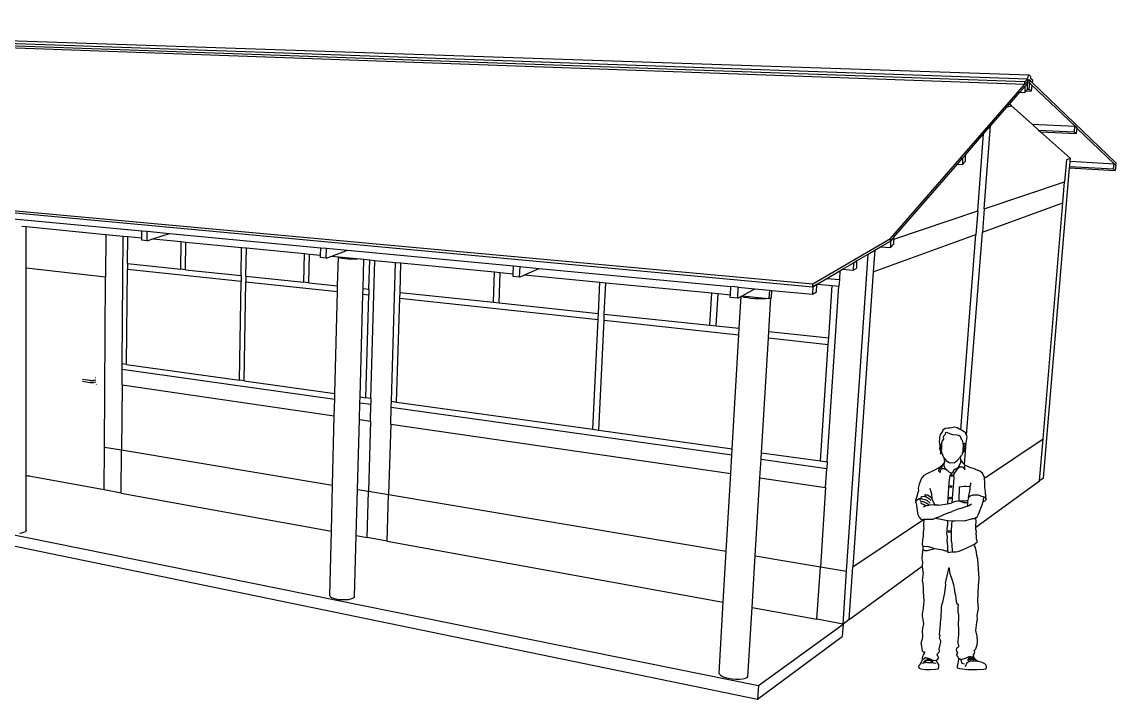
# Model space of a CAD drawing. Header units: metres. Extents: x -291 to 269, y -86 to 81.
# Drawn here: x -0.2 to 269, y -85.9 to 80.6 of the extents above; entities that cross this region are included whole.
import ezdxf

# ---------------------------------------------------------------- set-up
doc = ezdxf.new("R2010")
doc.units = ezdxf.units.M

msp = doc.modelspace()

# ---------------------------------------------------------------- linework, layer by layer
for p, q in [((246.52, 65.8), (-142.61, 79.6)), ((-142.52, 79.26), (246.52, 65.24)), ((247.14, 66.51), (-141.57, 80)), ((247.6, 67.47), (-140.86, 80.56)), ((247.36, 67.19), (247.44, 67.34)), ((247.44, 67.34), (247.52, 67.43)), ((247.52, 67.43), (247.6, 67.47)), ((247.6, 67.47), (247.68, 67.46)), ((247.68, 67.46), (247.75, 67.39)), ((247.75, 67.39), (247.81, 67.27)), ((213.46, 27.34), (246.52, 65.24)), ((245.3, 63.28), (246.51, 64.67)), ((246.51, 64.67), (246.5, 63.23)), ((247.13, 65.38), (246.51, 64.67)), ((246.52, 65.8), (247.14, 66.51)), ((246.52, 65.24), (247.14, 65.94)), ((246.52, 65.24), (246.52, 65.8)), ((247.12, 64.04), (247.13, 65.38)), ((247.13, 65.52), (247.14, 65.94)), ((247.75, 65.5), (247.13, 65.52)), ((247.13, 65.38), (247.13, 65.52)), ((247.14, 66.51), (247.2, 66.77)), ((247.14, 65.94), (247.27, 66.09)), ((247.2, 66.77), (247.28, 67)), ((247.27, 66.09), (247.52, 66.38)), ((247.27, 66.09), (247.83, 66.07)), ((247.28, 67), (247.36, 67.19)), ((247.83, 66.07), (247.52, 66.38)), ((247.53, 64.03), (247.75, 65.5)), ((247.75, 65.5), (247.83, 66.07)), ((247.75, 65.5), (248.26, 65)), ((247.81, 67.27), (247.86, 67.11)), ((248.35, 65.58), (247.83, 66.07)), ((247.86, 67.11), (247.9, 66.9)), ((247.9, 66.9), (247.92, 66.65)), ((248.44, 66.16), (247.92, 66.65)), ((248.26, 65), (248.04, 63.54)), ((258.84, 54.9), (248.26, 65)), ((248.35, 65.58), (248.44, 66.16)), ((268.95, 45.81), (248.35, 65.58)), ((242.74, 60.34), (245.3, 63.28)), ((245.3, 63.28), (246.5, 63.23)), ((246.5, 63.23), (246.81, 63.59)), ((246.81, 63.59), (247.12, 63.95)), ((246.81, 63.59), (248.04, 63.54)), ((247.12, 64.04), (247.53, 64.03)), ((247.12, 63.95), (247.12, 64.04)), ((248.04, 63.54), (247.53, 64.03)), ((238.09, 54.99), (242.16, 59.67)), ((242.16, 59.67), (242.74, 60.34)), ((242.16, 59.67), (243.24, 59.9)), ((243.24, 59.9), (242.74, 60.34)), ((243.24, 59.9), (248.29, 55.38)), ((-223.92, 54.5), (194.37, 16.17)), ((-223.86, 54.1), (194.34, 15.45)), ((236.36, 53.01), (238.09, 54.99)), ((236.51, 34.61), (238.09, 54.99)), ((248.29, 55.38), (258.84, 54.9)), ((248.29, 55.38), (249.9, 53.94)), ((249.9, 53.94), (250.36, 53.53)), ((249.9, 53.94), (258.64, 53.53)), ((258.64, 53.53), (258.84, 54.9)), ((258.84, 54.9), (259.29, 54.47)), ((259.29, 54.47), (259.09, 53.11)), ((268.49, 45.68), (259.29, 54.47)), ((231.87, 47.85), (236.36, 53.01)), ((234.9, 34.07), (236.36, 53.01)), ((250.36, 53.53), (259.09, 53.11)), ((250.36, 53.53), (257.7, 46.96)), ((259.09, 53.11), (258.64, 53.53)), ((229.9, 45.59), (231.16, 47.03)), ((231.87, 47.85), (231.16, 47.03)), ((231.16, 47.03), (231.16, 45.52)), ((231.16, 45.52), (231.87, 46.33)), ((231.87, 46.33), (231.87, 47.85)), ((256.74, 46.67), (256.29, 41.24)), ((257.7, 46.96), (256.74, 46.67)), ((257.54, 45.01), (257.64, 46.28)), ((257.64, 46.28), (257.7, 46.96)), ((257.64, 46.28), (268.49, 45.68)), ((268.88, 45.31), (268.95, 45.81)), ((214.27, 27.63), (229.9, 45.59)), ((229.9, 45.59), (231.16, 45.52)), ((251.09, -31.59), (257.51, 44.67)), ((257.51, 44.67), (257.54, 45.01)), ((257.51, 44.67), (268.69, 44.04)), ((257.54, 45.01), (268.3, 44.4)), ((268.3, 44.4), (268.49, 45.68)), ((268.69, 44.04), (268.3, 44.4)), ((268.49, 45.68), (268.88, 45.31)), ((268.88, 45.31), (268.69, 44.04)), ((236.51, 34.61), (256.29, 41.24)), ((255.85, 36.09), (256.29, 41.24)), ((236.06, 28.89), (255.85, 36.09)), ((250.99, -21.94), (255.85, 36.09)), ((214.28, 27.16), (234.9, 34.07)), ((234.9, 34.07), (234.46, 28.31)), ((236.51, 34.61), (236.06, 28.89)), ((-3.13, 32.25), (29.35, 29.19)), ((-0.19, 30.33), (0.89, 30.23)), ((0.89, 20), (0.89, 30.23)), ((0.89, 30.23), (20.46, 28.33)), ((20.46, 28.33), (20.39, 17.83)), ((20.46, 28.33), (24.75, 27.92)), ((24.49, -3.53), (24.75, 27.92)), ((24.75, 27.92), (25.85, 27.81)), ((25.79, 21.13), (25.85, 27.81)), ((25.85, 27.81), (29.33, 27.48)), ((29.33, 27.48), (29.35, 29.19)), ((29.33, 26.89), (29.33, 27.48)), ((29.35, 29.19), (30.62, 29.07)), ((30.6, 26.77), (30.62, 29.07)), ((30.6, 26.77), (32, 27.22)), ((30.62, 29.07), (36.12, 28.55)), ((32, 27.22), (36.12, 28.55)), ((32, 27.22), (39.03, 26.54)), ((36.12, 28.55), (73.33, 25.03)), ((194.37, 16.17), (213.46, 27.34)), ((209.22, 19.14), (234.46, 28.31)), ((213.44, 27.32), (213.46, 27.34)), ((213.45, 26.69), (213.44, 27.32)), ((214.27, 27.63), (213.45, 26.69)), ((213.45, 26.69), (213.48, 27.36)), ((213.46, 27.34), (213.48, 27.36)), ((214.28, 27.16), (214.27, 27.63)), ((214.29, 26.02), (214.28, 27.16)), ((230.75, -19.77), (234.46, 28.31)), ((232.19, -21.09), (236.06, 28.89)), ((30.6, 26.77), (29.33, 26.89)), ((38.95, 19.74), (39.03, 26.54)), ((39.03, 26.54), (40.17, 26.43)), ((40.08, 19.62), (40.17, 26.43)), ((40.17, 26.43), (53.87, 25.1)), ((53.75, 18.17), (53.87, 25.1)), ((53.87, 25.1), (55.06, 24.99)), ((54.93, 18.05), (55.06, 24.99)), ((55.06, 24.99), (69.31, 23.61)), ((73.28, 23.22), (73.33, 25.03)), ((73.33, 25.03), (74.75, 24.9)), ((74.69, 22.47), (74.75, 24.9)), ((74.75, 24.9), (79.9, 24.41)), ((76.01, 22.96), (79.9, 24.41)), ((79.9, 24.41), (120.74, 20.56)), ((208, 23.49), (209.59, 24.42)), ((209.59, 24.42), (209.22, 19.14)), ((209.59, 24.42), (211.04, 25.27)), ((211.04, 25.27), (213.45, 26.69)), ((211.04, 25.27), (213.47, 25.07)), ((213.45, 26.69), (213.47, 25.07)), ((213.47, 25.07), (214.29, 26.02)), ((69.15, 16.55), (69.31, 23.61)), ((69.31, 23.61), (70.54, 23.49)), ((70.37, 16.42), (70.54, 23.49)), ((70.54, 23.49), (73.28, 23.22)), ((73.27, 22.61), (73.28, 23.22)), ((74.69, 22.47), (73.27, 22.61)), ((74.69, 22.47), (76.01, 22.96)), ((76.01, 22.96), (77.76, 22.79)), ((77.48, 15.67), (77.66, 22.68)), ((77.66, 22.68), (77.76, 22.79)), ((77.77, 22.57), (77.66, 22.68)), ((77.76, 22.79), (83.05, 22.28)), ((77.76, 22.79), (77.76, 22.79)), ((78.08, 22.46), (77.77, 22.57)), ((78.59, 22.36), (78.08, 22.46)), ((79.24, 22.28), (78.59, 22.36)), ((80, 22.22), (79.24, 22.28)), ((80.82, 22.19), (80, 22.22)), ((81.64, 22.19), (80.82, 22.19)), ((82.4, 22.22), (81.64, 22.19)), ((83.04, 22.28), (82.4, 22.22)), ((83.05, 22.28), (83.04, 22.28)), ((83.05, 22.28), (83.93, 22.2)), ((83.73, 15.01), (83.93, 22.2)), ((83.93, 22.2), (85.36, 22.06)), ((85.16, 14.85), (85.36, 22.06)), ((85.36, 22.06), (86.65, 21.93)), ((85.68, -12.03), (86.65, 21.93)), ((86.65, 21.93), (91.74, 21.44)), ((202.67, -54.51), (208, 23.49)), ((204.25, 21.28), (205.13, 21.79)), ((205.21, 21.79), (204.33, 21.27)), ((205.13, 21.79), (208, 23.49)), ((205.13, 21.79), (205.21, 21.79)), ((205.14, 20.03), (205.21, 21.79)), ((0.87, -31.03), (0.89, 20)), ((20.39, 17.83), (0.89, 20)), ((25.58, -3.68), (25.78, 19.8)), ((25.79, 21.13), (25.78, 19.8)), ((25.78, 19.8), (53.73, 16.8)), ((25.79, 21.13), (38.95, 19.74)), ((40.08, 19.62), (38.95, 19.74)), ((40.08, 19.62), (53.75, 18.17)), ((90.71, -12.73), (91.74, 21.44)), ((91.74, 21.44), (93.04, 21.31)), ((92.82, 14.05), (93.04, 21.31)), ((93.04, 21.31), (116.1, 19.08)), ((115.81, 11.62), (116.1, 19.08)), ((116.1, 19.08), (117.48, 18.95)), ((117.19, 11.47), (117.48, 18.95)), ((117.48, 18.95), (120.67, 18.64)), ((120.67, 18.64), (120.74, 20.56)), ((120.74, 20.56), (122.34, 20.4)), ((122.24, 17.83), (122.34, 20.4)), ((122.34, 20.4), (127.04, 19.96)), ((123.46, 18.37), (127.04, 19.96)), ((127.04, 19.96), (174.22, 15.51)), ((197.81, 17.49), (201.03, 19.38)), ((201.03, 19.38), (200.89, 17.22)), ((201.03, 19.38), (201.63, 19.74)), ((201.63, 19.74), (204.25, 21.28)), ((201.63, 19.74), (204.26, 19.51)), ((209.22, 19.14), (204.22, -53.46)), ((204.25, 21.28), (204.33, 21.27)), ((204.33, 21.27), (204.26, 19.51)), ((204.26, 19.51), (205.14, 20.03)), ((20.11, -23.98), (20.39, 17.83)), ((53.3, -7.53), (53.73, 16.8)), ((53.75, 18.17), (53.73, 16.8)), ((54.47, -7.7), (54.91, 16.67)), ((54.93, 18.05), (54.91, 16.67)), ((54.91, 16.67), (77.44, 14.25)), ((54.93, 18.05), (69.15, 16.55)), ((70.37, 16.42), (69.15, 16.55)), ((70.37, 16.42), (77.48, 15.67)), ((120.64, 17.99), (120.67, 18.64)), ((122.24, 17.83), (120.64, 17.99)), ((122.24, 17.83), (123.46, 18.37)), ((123.46, 18.37), (141.97, 16.58)), ((141.61, 8.89), (141.97, 16.58)), ((141.97, 16.58), (143.43, 16.44)), ((143.07, 8.74), (143.43, 16.44)), ((143.43, 16.44), (169.48, 13.92)), ((194.34, 15.45), (194.37, 16.17)), ((195.4, 16.07), (197.81, 17.49)), ((197.81, 17.49), (200.89, 17.22)), ((200.89, 17.22), (200.78, 15.58)), ((76.8, -10.8), (77.44, 14.25)), ((77.44, 14.25), (77.48, 15.67)), ((82.99, -11.66), (83.69, 13.58)), ((83.69, 13.58), (83.73, 15.01)), ((83.69, 13.58), (85.12, 13.43)), ((83.73, 15.01), (85.16, 14.85)), ((85.16, 14.85), (85.12, 13.43)), ((92.77, 12.6), (92.82, 14.05)), ((92.82, 14.05), (115.81, 11.62)), ((169.04, 5.99), (169.48, 13.92)), ((169.48, 13.92), (171.04, 13.77)), ((170.59, 5.83), (171.04, 13.77)), ((171.04, 13.77), (174.1, 13.47)), ((174.06, 12.78), (174.1, 13.47)), ((174.1, 13.47), (174.22, 15.51)), ((176.03, 15.33), (174.22, 15.51)), ((175.87, 12.6), (176.03, 15.33)), ((176.03, 15.33), (180.11, 14.95)), ((176.95, 13.2), (180.11, 14.95)), ((180.11, 14.95), (183.66, 14.61)), ((183.66, 14.61), (183.53, 12.56)), ((183.66, 14.61), (184.28, 14.56)), ((184.17, 12.79), (184.28, 14.56)), ((184.28, 14.56), (194.27, 13.61)), ((194.34, 15.45), (194.27, 13.61)), ((194.27, 13.61), (195.23, 14.18)), ((195.3, 16.01), (194.34, 15.45)), ((194.34, 15.45), (195.29, 16.01)), ((195.23, 14.18), (195.3, 16.01)), ((195.29, 16.01), (195.4, 16.07)), ((195.29, 16.01), (195.3, 16.01)), ((195.4, 16.07), (199.11, 15.73)), ((197.92, -27.62), (200.78, 15.58)), ((198.26, 2.9), (199.11, 15.73)), ((199.11, 15.73), (200.78, 15.58)), ((84.41, -11.85), (85.12, 13.43)), ((91.99, -12.91), (92.77, 12.6)), ((92.77, 12.6), (141.53, 7.37)), ((115.81, 11.62), (117.19, 11.47)), ((117.19, 11.47), (141.61, 8.89)), ((175.87, 12.6), (174.06, 12.78)), ((175.87, 12.6), (176.73, 13.08)), ((176.27, 5.23), (176.73, 13.08)), ((176.73, 13.08), (176.77, 13.1)), ((176.77, 13.1), (176.95, 13.2)), ((176.78, 13.08), (176.77, 13.1)), ((177.06, 12.94), (176.78, 13.08)), ((176.95, 13.2), (183.42, 12.57)), ((177.58, 12.8), (177.06, 12.94)), ((178.28, 12.68), (177.58, 12.8)), ((179.14, 12.57), (178.28, 12.68)), ((180.08, 12.5), (179.14, 12.57)), ((181.04, 12.46), (180.08, 12.5)), ((181.96, 12.46), (181.04, 12.46)), ((182.77, 12.5), (181.96, 12.46)), ((183.41, 12.57), (182.77, 12.5)), ((183.42, 12.57), (183.41, 12.57)), ((183.42, 12.57), (183.53, 12.56)), ((183.53, 12.56), (184.05, 12.74)), ((183.55, 4.46), (184.05, 12.74)), ((184.05, 12.74), (184.17, 12.79)), ((141.53, 7.37), (141.61, 8.89)), ((143, 7.21), (143.07, 8.74)), ((143.07, 8.74), (169.04, 5.99)), ((140.27, -19.61), (141.53, 7.37)), ((141.72, -19.81), (143, 7.21)), ((143, 7.21), (176.18, 3.64)), ((169.04, 5.99), (170.59, 5.83)), ((170.59, 5.83), (176.27, 5.23)), ((174.55, -24.37), (176.18, 3.64)), ((176.18, 3.64), (176.27, 5.23)), ((181.73, -25.37), (183.45, 2.86)), ((183.45, 2.86), (183.55, 4.46)), ((183.45, 2.86), (198.16, 1.28)), ((183.55, 4.46), (198.26, 2.9)), ((198.16, 1.28), (198.26, 2.9)), ((196.27, -27.39), (198.16, 1.28)), ((-211.28, -5.14), (180.78, -85.95)), ((24.45, -8.67), (24.48, -4.83)), ((24.48, -4.83), (24.49, -3.53)), ((24.48, -4.83), (76.77, -12.19)), ((25.58, -3.68), (24.49, -3.53)), ((25.58, -3.68), (53.3, -7.53)), ((16.57, -8.16), (14.7, -7.89)), ((16.57, -7.64), (14.71, -7.36)), ((16.65, -7.65), (16.57, -7.64)), ((16.73, -7.65), (16.65, -7.65)), ((16.82, -7.66), (16.73, -7.65)), ((16.91, -7.66), (16.82, -7.66)), ((17.01, -7.66), (16.91, -7.66)), ((17.1, -7.66), (17.01, -7.66)), ((17.19, -7.65), (17.1, -7.66)), ((17.28, -7.65), (17.19, -7.65)), ((17.37, -7.64), (17.28, -7.65)), ((17.45, -7.63), (17.37, -7.64)), ((17.53, -7.61), (17.45, -7.63)), ((17.59, -7.6), (17.53, -7.61)), ((17.97, -7.5), (17.59, -7.6)), ((17.97, -8.03), (17.59, -8.12)), ((17.93, -6.93), (17.84, -6.95)), ((54.47, -7.7), (53.3, -7.53)), ((54.47, -7.7), (76.8, -10.8)), ((16.64, -8.17), (16.57, -8.16)), ((16.73, -8.18), (16.64, -8.17)), ((16.82, -8.19), (16.73, -8.18)), ((16.91, -8.19), (16.82, -8.19)), ((17, -8.19), (16.91, -8.19)), ((17.1, -8.19), (17, -8.19)), ((17.19, -8.18), (17.1, -8.19)), ((17.28, -8.17), (17.19, -8.18)), ((17.37, -8.16), (17.28, -8.17)), ((17.45, -8.15), (17.37, -8.16)), ((17.52, -8.14), (17.45, -8.15)), ((17.59, -8.12), (17.52, -8.14)), ((18.18, -8.55), (18.09, -8.58)), ((24.45, -8.67), (24.32, -24.69)), ((24.45, -8.67), (76.66, -16.28)), ((-163.36, -12.93), (180.98, -82.62)), ((76.66, -16.28), (76.77, -12.19)), ((76.77, -12.19), (76.8, -10.8)), ((82.84, -17.18), (82.95, -13.06)), ((82.95, -13.06), (82.99, -11.66)), ((82.95, -13.06), (85.64, -13.43)), ((82.99, -11.66), (84.41, -11.85)), ((85.68, -12.03), (84.41, -11.85)), ((85.52, -17.57), (85.64, -13.43)), ((85.68, -12.03), (85.64, -13.43)), ((90.66, -14.14), (90.71, -12.73)), ((90.71, -12.73), (91.99, -12.91)), ((91.99, -12.91), (140.27, -19.61)), ((90.54, -18.31), (90.66, -14.14)), ((90.66, -14.14), (174.46, -25.92)), ((76.23, -33.37), (76.66, -16.28)), ((82.36, -34.39), (82.84, -17.18)), ((82.84, -17.18), (85.52, -17.57)), ((85.52, -17.57), (85.03, -34.84)), ((90.54, -18.31), (90.01, -35.67)), ((90.54, -18.31), (174.19, -30.5)), ((140.27, -19.61), (141.72, -19.81)), ((141.72, -19.81), (174.55, -24.37)), ((225.7, -20.89), (225.53, -21.65)), ((226.26, -20.18), (225.7, -20.89)), ((226.89, -19.37), (226.23, -19.91)), ((226.23, -19.91), (226.26, -20.18)), ((226.6, -21.23), (226.44, -21.55)), ((226.87, -20.86), (226.6, -21.23)), ((226.97, -20.43), (226.87, -20.86)), ((227.62, -19.3), (226.89, -19.37)), ((226.97, -20.43), (227.23, -20.31)), ((227.23, -20.31), (227.96, -20.65)), ((228.06, -19.33), (227.62, -19.3)), ((227.96, -20.65), (228.7, -20.85)), ((229.23, -19.11), (228.06, -19.33)), ((228.7, -20.85), (229.75, -20.95)), ((229.82, -19.22), (229.23, -19.11)), ((229.75, -20.95), (230.23, -21.03)), ((230.29, -19.48), (229.82, -19.22)), ((230.23, -21.03), (230.59, -21.27)), ((230.75, -19.77), (230.29, -19.48)), ((230.59, -21.27), (230.68, -21.57)), ((231.15, -20.01), (230.75, -19.77)), ((231.54, -20.21), (231.15, -20.01)), ((231.92, -20.4), (231.54, -20.21)), ((232.11, -20.96), (231.92, -20.4)), ((232.19, -21.09), (232.11, -20.96)), ((232.22, -21.14), (232.19, -21.09)), ((232.21, -21.92), (232.33, -21.5)), ((232.33, -21.5), (232.22, -21.14)), ((20.04, -34.51), (20.11, -23.98)), ((20.11, -23.98), (24.32, -24.69)), ((225.53, -22.08), (225.46, -22.62)), ((225.46, -22.62), (225.55, -23.3)), ((225.53, -21.65), (225.53, -22.08)), ((225.55, -23.3), (225.56, -23.42)), ((225.79, -23.34), (225.55, -23.3)), ((225.56, -23.85), (225.55, -24.34)), ((225.56, -23.42), (225.56, -23.85)), ((225.77, -24.05), (225.79, -23.34)), ((225.88, -24.52), (225.77, -24.05)), ((226.13, -22.43), (226, -23.02)), ((226, -23.02), (226, -23.4)), ((226, -23.4), (226.01, -23.99)), ((226.01, -23.99), (226.02, -24.59)), ((226.47, -22.04), (226.13, -22.43)), ((226.44, -21.55), (226.47, -22.04)), ((230.68, -21.57), (230.87, -22.01)), ((230.87, -22.01), (231.09, -22.24)), ((231.09, -22.24), (231.28, -22.97)), ((231.33, -23.72), (231.22, -24.53)), ((231.28, -22.97), (231.33, -23.72)), ((231.46, -24.31), (231.56, -23.82)), ((231.56, -23.82), (231.59, -23.33)), ((231.59, -23.33), (231.68, -23.01)), ((231.63, -28.29), (231.96, -23.98)), ((231.68, -23.01), (231.91, -23.23)), ((231.85, -23.88), (231.72, -24.48)), ((231.91, -23.23), (231.85, -23.88)), ((231.86, -24.3), (231.96, -23.98)), ((231.96, -23.98), (232, -23.88)), ((232, -23.88), (232.08, -22.95)), ((232.08, -22.95), (232.21, -21.92)), ((236.58, -31.65), (250.99, -21.94)), ((250.12, -32.29), (250.99, -21.94)), ((24.24, -35.27), (24.32, -24.69)), ((24.32, -24.69), (76.23, -33.37)), ((174.19, -30.5), (174.46, -25.92)), ((174.46, -25.92), (174.55, -24.37)), ((181.64, -26.93), (181.73, -25.37)), ((181.73, -25.37), (196.27, -27.39)), ((225.55, -24.34), (225.66, -24.75)), ((225.66, -24.75), (225.72, -25.23)), ((225.72, -25.23), (225.68, -25.56)), ((225.68, -25.56), (225.93, -25.66)), ((226.02, -25.01), (225.88, -24.52)), ((226.02, -24.59), (225.88, -24.52)), ((225.93, -25.66), (226.14, -25.53)), ((226.14, -25.53), (226.02, -25.01)), ((226.14, -25.53), (226.35, -26.13)), ((226.35, -26.13), (226.61, -26.59)), ((226.61, -26.59), (227.19, -27.28)), ((226.61, -26.59), (226.69, -27.12)), ((229.97, -27.23), (230.68, -26.36)), ((230.68, -26.36), (230.95, -26.02)), ((230.72, -27.22), (230.68, -26.36)), ((231.13, -25.54), (230.95, -26.02)), ((231.13, -25.54), (231.22, -25.17)), ((231.22, -24.53), (231.28, -24.53)), ((231.27, -25), (231.22, -25.17)), ((231.22, -25.17), (231.38, -25.21)), ((231.34, -24.73), (231.27, -25)), ((231.28, -24.53), (231.46, -24.31)), ((231.34, -24.73), (231.46, -24.31)), ((231.38, -25.21), (231.48, -25.17)), ((231.48, -25.17), (231.69, -24.97)), ((231.69, -24.97), (231.72, -24.48)), ((231.72, -24.48), (231.86, -24.3)), ((181.36, -31.54), (181.64, -26.93)), ((181.64, -26.93), (197.81, -29.21)), ((196.27, -27.39), (197.92, -27.62)), ((197.5, -33.9), (197.81, -29.21)), ((197.92, -27.62), (197.81, -29.21)), ((225.49, -29.01), (224.14, -29.75)), ((225.38, -29.89), (225.42, -29.33)), ((225.42, -29.33), (226.15, -28.78)), ((226.36, -28.28), (225.49, -29.01)), ((226.07, -29.33), (225.7, -29.77)), ((226.62, -29.33), (226.07, -29.33)), ((226.15, -28.78), (226.36, -28.28)), ((226.73, -27.71), (226.36, -28.28)), ((226.59, -28.19), (226.56, -28.57)), ((226.56, -28.57), (226.92, -29.27)), ((226.73, -27.71), (226.59, -28.19)), ((227.37, -29.65), (226.62, -29.33)), ((226.69, -27.12), (226.73, -27.71)), ((226.92, -29.27), (227.37, -29.65)), ((227.19, -27.28), (227.75, -27.69)), ((227.75, -27.69), (227.97, -27.82)), ((228.3, -27.94), (227.97, -27.82)), ((229.15, -27.82), (228.3, -27.94)), ((228.86, -30.06), (229.13, -29.51)), ((229.13, -29.51), (230.14, -28.97)), ((229.13, -29.51), (230.05, -29.18)), ((229.15, -27.82), (229.97, -27.23)), ((230.05, -29.18), (229.18, -30.29)), ((230.05, -29.18), (230.25, -29.1)), ((230.14, -28.97), (230.77, -27.79)), ((230.25, -29.1), (230.54, -28.83)), ((230.54, -28.83), (231.21, -28.83)), ((230.88, -27.23), (230.72, -27.22)), ((230.77, -27.79), (230.88, -27.23)), ((231.19, -27.66), (230.88, -27.23)), ((231.36, -27.99), (231.19, -27.66)), ((231.21, -28.83), (231.57, -29.22)), ((231.63, -28.29), (231.36, -27.99)), ((231.57, -29.22), (231.73, -29.61)), ((231.78, -28.46), (231.63, -28.29)), ((231.73, -29.61), (231.77, -29.1)), ((231.77, -29.1), (231.78, -28.46)), ((232.48, -28.74), (231.78, -28.46)), ((232.82, -28.9), (232.48, -28.74)), ((233.12, -29.11), (232.82, -28.9)), ((233.56, -29.18), (233.12, -29.11)), ((234.09, -29.29), (233.56, -29.18)), ((234.09, -29.29), (235.04, -29.7)), ((0.87, -44.39), (0.87, -31.03)), ((1.28, -31.1), (0.87, -31.03)), ((1.53, -31.02), (1.28, -31.1)), ((1.53, -31.15), (1.28, -31.1)), ((1.53, -31), (1.53, -31.02)), ((1.53, -31.02), (1.53, -31.15)), ((20.04, -34.51), (1.53, -31.15)), ((173.08, -49.56), (174.19, -30.5)), ((180.19, -50.75), (181.36, -31.54)), ((181.36, -31.54), (197.5, -33.9)), ((221.05, -31.66), (220.48, -33.1)), ((221.64, -30.97), (221.05, -31.66)), ((222.38, -30.55), (221.64, -30.97)), ((224.14, -29.75), (222.38, -30.55)), ((225.67, -30.2), (225.38, -29.89)), ((225.7, -29.77), (225.67, -30.2)), ((227.37, -29.65), (227.81, -30.03)), ((227.81, -30.03), (228.5, -30.43)), ((227.96, -31.34), (227.81, -32.74)), ((228, -31.18), (227.96, -31.34)), ((228.5, -30.43), (228, -31.18)), ((228.39, -30.95), (228.48, -30.8)), ((228.44, -31.11), (228.39, -30.95)), ((228.59, -31.18), (228.44, -31.11)), ((228.48, -30.8), (228.64, -30.74)), ((228.5, -30.43), (228.86, -30.06)), ((228.75, -31.12), (228.59, -31.18)), ((228.64, -30.74), (228.79, -30.81)), ((229.02, -31.72), (228.73, -35.44)), ((228.84, -30.97), (228.75, -31.12)), ((228.79, -30.81), (228.84, -30.97)), ((229.18, -30.29), (228.99, -30.7)), ((228.99, -30.7), (229.02, -31.72)), ((234.44, -43.71), (250.12, -32.29)), ((235.43, -29.89), (235.04, -29.7)), ((236.08, -30.43), (235.43, -29.89)), ((236.57, -31.43), (236.08, -30.43)), ((236.58, -31.65), (236.57, -31.43)), ((236.68, -32.76), (236.58, -31.65)), ((251.09, -31.59), (250.12, -32.29)), ((24.24, -35.27), (20.04, -34.51)), ((75.94, -44.65), (76.23, -33.37)), ((82.05, -45.76), (82.36, -34.39)), ((82.36, -34.39), (85.03, -34.84)), ((84.7, -46.24), (85.03, -34.84)), ((85.03, -34.84), (90.01, -35.67)), ((197.5, -33.9), (196.21, -53.43)), ((220.33, -34.76), (220.11, -35.38)), ((220.48, -33.1), (220.27, -34.12)), ((220.27, -34.12), (220.33, -34.76)), ((223.1, -34.12), (223.54, -35.48)), ((227.81, -32.74), (227.52, -36.57)), ((228.09, -33.68), (228.18, -33.53)), ((228.14, -33.84), (228.09, -33.68)), ((228.29, -33.91), (228.14, -33.84)), ((228.18, -33.53), (228.34, -33.48)), ((228.45, -33.85), (228.29, -33.91)), ((228.34, -33.48), (228.49, -33.55)), ((228.53, -33.7), (228.45, -33.85)), ((228.49, -33.55), (228.53, -33.7)), ((230.32, -33.76), (230.23, -37.1)), ((230.32, -33.76), (231.49, -33.6)), ((231.49, -33.6), (232.1, -33.55)), ((232.1, -33.55), (233.08, -33.7)), ((232.65, -36.41), (233.02, -34.42)), ((233.02, -34.42), (233.08, -33.7)), ((233.08, -33.7), (233.11, -33.29)), ((233.11, -33.29), (233.3, -32.71)), ((236.66, -33.89), (236.68, -32.76)), ((236.85, -34.87), (236.66, -33.89)), ((236.84, -35.63), (236.85, -34.87)), ((24.24, -35.27), (75.94, -44.65)), ((89.67, -47.14), (90.01, -35.67)), ((90.01, -35.67), (173.08, -49.56)), ((219.87, -36.39), (219.62, -37.01)), ((219.62, -37.01), (219.7, -37.64)), ((219.7, -37.64), (219.86, -37.06)), ((219.7, -37.64), (219.86, -38.26)), ((219.86, -37.06), (220.48, -36.66)), ((219.98, -35.8), (219.87, -36.39)), ((220.11, -35.38), (219.98, -35.8)), ((220.48, -36.66), (221.02, -36.63)), ((220.72, -36.8), (220.64, -37.01)), ((220.64, -37.01), (220.73, -37.2)), ((220.85, -36.7), (220.72, -36.8)), ((220.73, -37.2), (220.89, -37.25)), ((221.13, -36.71), (220.85, -36.7)), ((220.89, -37.25), (221.38, -37.32)), ((220.98, -37.43), (220.9, -37.64)), ((220.9, -37.64), (221.03, -37.87)), ((220.96, -36.33), (220.92, -36.54)), ((220.92, -36.54), (221.02, -36.63)), ((221.13, -36.18), (220.96, -36.33)), ((221.25, -37.4), (220.98, -37.43)), ((221.02, -36.63), (221.13, -36.71)), ((221.74, -36.16), (221.13, -36.18)), ((221.13, -36.71), (221.98, -36.9)), ((221.47, -37.45), (221.25, -37.4)), ((221.38, -37.32), (221.79, -37.51)), ((221.79, -37.51), (221.47, -37.45)), ((222.48, -36.35), (221.74, -36.16)), ((221.79, -37.51), (222.2, -37.71)), ((222.01, -35.74), (221.93, -35.82)), ((221.93, -35.82), (221.96, -36.03)), ((221.96, -36.03), (222.12, -36.17)), ((221.98, -36.9), (222.51, -37.14)), ((222.34, -35.78), (222.01, -35.74)), ((222.12, -36.17), (222.48, -36.35)), ((222.6, -35.84), (222.34, -35.78)), ((222.48, -36.35), (222.84, -36.52)), ((222.51, -37.14), (223.22, -37.77)), ((223.43, -36.41), (222.6, -35.84)), ((222.84, -36.52), (223.14, -36.75)), ((223.14, -36.75), (223.28, -37.08)), ((223.43, -36.41), (223.63, -36.59)), ((223.54, -35.48), (223.63, -36.59)), ((224.05, -37.55), (223.63, -36.59)), ((224.21, -37.76), (224.05, -37.55)), ((227.52, -36.57), (227.45, -37.92)), ((227.45, -37.92), (228.51, -37.65)), ((227.78, -36.54), (227.88, -36.35)), ((227.85, -36.73), (227.78, -36.54)), ((228.04, -36.81), (227.85, -36.73)), ((227.88, -36.35), (228.08, -36.27)), ((228.24, -36.73), (228.04, -36.81)), ((228.08, -36.27), (228.27, -36.35)), ((228.34, -36.54), (228.24, -36.73)), ((228.27, -36.35), (228.34, -36.54)), ((228.73, -35.44), (228.51, -37.65)), ((229.42, -37.34), (228.51, -37.65)), ((229.92, -37.3), (229.42, -37.34)), ((230.57, -37.4), (229.92, -37.3)), ((230.23, -37.1), (230.48, -37.2)), ((230.48, -37.2), (231.81, -37.18)), ((231.5, -37.67), (230.57, -37.4)), ((231.89, -37.67), (231.5, -37.67)), ((231.81, -37.18), (232.48, -37.03)), ((232.39, -37.71), (231.89, -37.67)), ((232.43, -37.2), (232.39, -37.71)), ((232.48, -37.03), (232.43, -37.2)), ((232.65, -36.41), (232.48, -37.03)), ((233.06, -36.01), (232.65, -36.41)), ((233.65, -35.8), (233.06, -36.01)), ((235.09, -35.79), (233.65, -35.8)), ((235.61, -35.93), (235.09, -35.79)), ((235.61, -35.93), (236.42, -36.25)), ((235.97, -38.16), (236.24, -37.32)), ((236.24, -37.32), (236.42, -36.47)), ((236.24, -37.32), (236.51, -37.26)), ((236.42, -36.25), (236.56, -36.31)), ((236.42, -36.47), (236.42, -36.25)), ((236.51, -37.26), (236.73, -37.22)), ((236.56, -36.31), (236.84, -36.46)), ((236.73, -37.22), (236.86, -37.03)), ((236.84, -35.63), (236.94, -36.03)), ((236.84, -36.46), (236.94, -36.64)), ((237, -36.89), (236.86, -37.03)), ((237, -36.84), (236.94, -36.03)), ((236.94, -36.64), (237, -36.84)), ((237, -36.84), (237, -36.89)), ((219.86, -38.26), (220.05, -39.63)), ((220.05, -39.63), (220.2, -40.57)), ((221.03, -37.87), (221.74, -38.12)), ((221.69, -38.65), (221.5, -38.78)), ((222.22, -38.46), (221.69, -38.65)), ((221.74, -38.12), (222.22, -38.46)), ((222.2, -37.71), (222.62, -37.95)), ((222.54, -38.35), (222.22, -38.46)), ((222.54, -38.35), (223.2, -38.21)), ((222.62, -37.95), (222.88, -38.21)), ((224.24, -38.29), (223.2, -38.21)), ((224.38, -38.2), (224.21, -37.76)), ((224.58, -38.29), (224.24, -38.29)), ((224.58, -38.29), (224.38, -38.2)), ((225.29, -38.28), (224.58, -38.29)), ((225.29, -38.28), (227.45, -37.92)), ((227.94, -40.06), (226.51, -40.61)), ((227.94, -40.06), (228.63, -39.82)), ((230.26, -39.17), (228.63, -39.82)), ((230.75, -39.05), (230.26, -39.17)), ((232.41, -38.48), (230.75, -39.05)), ((232.39, -37.71), (232.37, -37.84)), ((232.37, -37.84), (232.41, -38.48)), ((232.41, -38.48), (232.78, -38.36)), ((232.78, -38.36), (233.37, -37.91)), ((235.07, -40.48), (235.97, -38.16)), ((204.22, -53.46), (221.6, -41.75)), ((220.2, -40.57), (220.48, -41.19)), ((220.48, -41.19), (220.93, -41.71)), ((220.93, -41.71), (221.59, -41.75)), ((221.59, -41.75), (221.6, -41.75)), ((221.6, -41.75), (221.69, -41.78)), ((221.69, -41.78), (221.61, -43.07)), ((223.48, -41.75), (221.69, -41.78)), ((223.87, -41.75), (223.48, -41.75)), ((224.55, -41.45), (223.87, -41.75)), ((224.75, -41.37), (224.55, -41.45)), ((225.06, -41.61), (224.55, -41.45)), ((225.55, -41.1), (224.75, -41.37)), ((227.48, -42.08), (225.06, -41.61)), ((226.51, -40.61), (225.55, -41.1)), ((227.68, -42.12), (227.48, -42.08)), ((227.48, -42.08), (227.48, -43.14)), ((228.64, -42.18), (227.68, -42.12)), ((228.51, -43.11), (228.56, -43.02)), ((228.56, -43.02), (228.64, -42.18)), ((229.22, -42.21), (228.64, -42.18)), ((231.6, -42.08), (229.22, -42.21)), ((231.6, -42.08), (233.47, -41.63)), ((234.11, -41.59), (233.47, -41.63)), ((234.46, -41.4), (234.11, -41.59)), ((234.43, -43.2), (234.56, -42.35)), ((234.46, -41.4), (234.74, -41.12)), ((234.56, -42.35), (234.46, -41.4)), ((234.74, -41.12), (235.07, -40.48)), ((-0.8, -45.13), (-0.18, -45.04)), ((-0.18, -45.04), (0.32, -44.91)), ((0.32, -44.91), (0.68, -44.75)), ((0.68, -44.75), (0.86, -44.57)), ((0.86, -44.39), (0.87, -44.39)), ((0.87, -44.39), (0.86, -44.57)), ((75.53, -60.51), (75.94, -44.65)), ((221.51, -45.12), (221.46, -45.66)), ((221.46, -45.66), (221.51, -45.86)), ((221.56, -44.32), (221.5, -44.86)), ((221.5, -44.86), (221.51, -45.12)), ((221.69, -43.91), (221.56, -44.32)), ((221.61, -43.07), (221.6, -43.6)), ((221.6, -43.6), (221.69, -43.91)), ((227.35, -45.23), (227.42, -44.37)), ((227.49, -46.06), (227.35, -45.23)), ((227.42, -44.37), (227.48, -43.14)), ((227.67, -44.75), (227.76, -44.56)), ((227.73, -44.93), (227.67, -44.75)), ((227.92, -45.01), (227.73, -44.93)), ((227.76, -44.56), (227.97, -44.48)), ((228.13, -44.93), (227.92, -45.01)), ((227.97, -44.48), (228.15, -44.56)), ((228.22, -44.75), (228.13, -44.93)), ((228.15, -44.56), (228.22, -44.75)), ((228.43, -44.45), (228.51, -43.11)), ((228.5, -45.4), (228.43, -44.45)), ((228.49, -46.95), (228.5, -45.4)), ((234.44, -43.71), (234.43, -43.2)), ((234.45, -44.27), (234.44, -43.71)), ((234.62, -44.77), (234.45, -44.27)), ((234.51, -45.13), (234.62, -44.77)), ((234.55, -45.5), (234.51, -45.13)), ((234.62, -45.75), (234.55, -45.5)), ((234.63, -46.34), (234.62, -45.75)), ((81.63, -60.74), (82.05, -45.76)), ((82.05, -45.76), (84.7, -46.24)), ((89.67, -47.14), (84.7, -46.24)), ((89.67, -47.14), (172.34, -62.14)), ((221.32, -47.19), (221.22, -47.5)), ((221.22, -47.5), (221.24, -47.93)), ((221.24, -47.93), (221.4, -48.37)), ((221.33, -46.77), (221.32, -47.19)), ((221.51, -45.86), (221.33, -46.77)), ((221.4, -48.37), (222.55, -48.41)), ((221.4, -48.37), (221.41, -48.8)), ((223.99, -48.85), (222.55, -48.41)), ((227.42, -47.03), (227.49, -46.06)), ((227.6, -48.28), (227.42, -47.03)), ((227.55, -49.51), (227.6, -48.28)), ((228.66, -47.83), (228.49, -46.95)), ((228.71, -49.75), (228.66, -47.83)), ((232.1, -48.85), (234.12, -47.83)), ((234.1, -48.35), (234.17, -48.09)), ((234.33, -48.69), (234.1, -48.35)), ((234.12, -47.83), (234.81, -47.24)), ((234.17, -48.09), (234.12, -47.83)), ((234.7, -46.92), (234.63, -46.34)), ((234.82, -47.08), (234.7, -46.92)), ((234.81, -47.24), (234.82, -47.08)), ((172.34, -62.14), (173.08, -49.56)), ((179.42, -63.42), (180.19, -50.75)), ((180.19, -50.75), (196.21, -53.43)), ((221.28, -50.29), (221.19, -51.41)), ((221.38, -49.16), (221.28, -50.29)), ((221.4, -49), (221.38, -49.16)), ((221.38, -49.16), (221.92, -49.39)), ((221.41, -48.8), (221.4, -49)), ((221.92, -49.39), (222.57, -49.39)), ((222.57, -49.39), (224.33, -48.91)), ((223.99, -48.85), (224.33, -48.91)), ((224.33, -48.91), (226.3, -49.27)), ((226.3, -49.27), (226.94, -49.53)), ((226.94, -49.53), (227.55, -49.51)), ((227.55, -49.51), (227.57, -49.88)), ((227.57, -49.88), (228.51, -49.75)), ((228.51, -49.75), (228.71, -49.75)), ((228.71, -49.75), (229.61, -49.74)), ((229.61, -49.74), (230.31, -49.54)), ((230.31, -49.54), (232.1, -48.85)), ((234.6, -49.82), (234.33, -48.69)), ((234.67, -50.66), (234.6, -49.82)), ((234.94, -51.56), (234.67, -50.66)), ((195.35, -66.31), (196.21, -53.43)), ((196.21, -53.43), (202.67, -54.51)), ((203.33, -66.35), (221.27, -53.3)), ((203.33, -66.35), (204.22, -53.46)), ((221.19, -51.41), (221.35, -52.34)), ((221.35, -52.34), (221.26, -53.07)), ((221.26, -53.07), (221.27, -53.3)), ((221.27, -53.3), (221.3, -54.07)), ((227.78, -53.85), (227.81, -53.69)), ((227.81, -53.69), (227.92, -53.67)), ((227.92, -53.67), (227.9, -54.15)), ((235.26, -56.3), (234.94, -51.56)), ((201.78, -67.48), (202.67, -54.51)), ((221.47, -54.84), (221.27, -56.8)), ((221.3, -54.07), (221.41, -54.59)), ((221.41, -54.59), (221.47, -54.84)), ((227, -57.4), (227.6, -54.88)), ((227.6, -54.88), (227.75, -54.22)), ((227.75, -54.22), (227.78, -53.85)), ((227.9, -54.15), (228.07, -55.07)), ((228.07, -55.07), (228.56, -56.45)), ((228.56, -56.45), (228.92, -57.75)), ((235.11, -58.05), (235.26, -56.3)), ((221.27, -56.8), (221.44, -57.56)), ((221.44, -57.56), (221.47, -58.51)), ((221.47, -58.51), (221.46, -59.47)), ((226.79, -59.84), (227.05, -57.77)), ((227.05, -57.77), (227, -57.4)), ((228.92, -57.75), (229.14, -58.77)), ((229.14, -58.77), (229.28, -59.92)), ((234.91, -61.87), (235.11, -58.05)), ((75.64, -60.74), (75.53, -60.51)), ((75.64, -60.74), (75.94, -60.96)), ((75.94, -60.96), (76.43, -61.15)), ((76.43, -61.15), (77.06, -61.32)), ((77.06, -61.32), (77.8, -61.43)), ((77.8, -61.43), (78.6, -61.49)), ((78.6, -61.49), (79.39, -61.49)), ((79.39, -61.49), (80.13, -61.43)), ((80.13, -61.43), (80.76, -61.32)), ((80.76, -61.32), (81.24, -61.16)), ((81.24, -61.16), (81.54, -60.96)), ((81.54, -60.96), (81.63, -60.74)), ((221.46, -59.47), (221.66, -61.89)), ((221.66, -61.89), (221.54, -62.68)), ((226.35, -62.1), (226.79, -59.84)), ((229.28, -59.92), (229.42, -60.42)), ((229.42, -60.42), (229.52, -61.25)), ((229.52, -61.25), (229.62, -61.98)), ((235.11, -63.69), (234.91, -61.87)), ((171.33, -79.54), (172.34, -62.14)), ((178.39, -80.38), (179.42, -63.42)), ((179.42, -63.42), (195.35, -66.31)), ((221.5, -63.62), (221.27, -65.1)), ((221.54, -62.68), (221.5, -63.62)), ((225.95, -66.08), (226.02, -63.33)), ((226.02, -63.33), (226.14, -62.54)), ((226.14, -62.54), (226.35, -62.1)), ((229.62, -61.98), (229.78, -62.41)), ((229.78, -62.41), (230.08, -62.72)), ((230.08, -62.72), (229.99, -63.42)), ((229.99, -63.42), (230.06, -64.02)), ((230.06, -64.02), (230.05, -64.45)), ((230.05, -64.45), (230.17, -65.22)), ((234.75, -65.42), (235.11, -63.69)), ((201.78, -67.48), (195.35, -66.31)), ((203.33, -66.35), (201.78, -67.48)), ((221.27, -65.1), (221.28, -65.54)), ((221.28, -65.54), (221.48, -66.83)), ((221.48, -66.83), (221.58, -67.43)), ((225.65, -68.42), (225.84, -66.21)), ((225.84, -66.21), (225.95, -66.08)), ((230.15, -66.22), (230.09, -67.38)), ((230.17, -65.22), (230.15, -66.22)), ((234.48, -69.09), (234.67, -67.14)), ((234.67, -67.14), (234.85, -66.2)), ((234.85, -66.2), (234.75, -65.42)), ((180.98, -82.62), (201.78, -67.48)), ((201.78, -67.48), (201.57, -70.55)), ((221.29, -68.48), (221.23, -69.33)), ((221.23, -69.33), (221.37, -70.15)), ((221.41, -68.17), (221.29, -68.48)), ((221.47, -67.88), (221.41, -68.17)), ((221.58, -67.43), (221.47, -67.88)), ((225.55, -70.09), (225.65, -68.42)), ((230.09, -67.38), (230.16, -68.9)), ((230.16, -68.9), (230.17, -70.16)), ((234.74, -70.47), (234.48, -69.09)), ((180.78, -85.95), (201.57, -70.55)), ((221.03, -72.47), (221.14, -71.5)), ((221.03, -72.47), (221.22, -74.07)), ((221.35, -70.62), (221.14, -71.5)), ((221.37, -70.15), (221.35, -70.62)), ((225.46, -73.66), (225.87, -71.87)), ((225.54, -70.94), (225.66, -70.27)), ((225.61, -71.16), (225.54, -70.94)), ((225.66, -70.27), (225.55, -70.09)), ((225.87, -71.61), (225.61, -71.16)), ((225.87, -71.87), (225.87, -71.61)), ((230.12, -70.9), (230.01, -71.52)), ((230.01, -71.52), (230.02, -72.26)), ((230.02, -72.26), (230.16, -72.59)), ((230.17, -70.16), (230.12, -70.9)), ((230.16, -72.59), (230.16, -72.91)), ((234.41, -73.55), (234.79, -72.62)), ((234.84, -71.88), (234.74, -70.47)), ((234.79, -72.62), (234.84, -71.88)), ((221.22, -74.07), (221.5, -74.29)), ((221.45, -75.31), (221.3, -75.56)), ((221.56, -74.95), (221.45, -75.31)), ((221.5, -74.29), (221.83, -74.34)), ((221.85, -74.55), (221.56, -74.95)), ((221.83, -74.34), (221.85, -74.55)), ((224.95, -75.04), (224.99, -74.83)), ((225.09, -75.32), (224.95, -75.04)), ((224.99, -74.83), (225.42, -74.39)), ((225.37, -75.79), (225.09, -75.32)), ((225.42, -74.39), (225.49, -74.08)), ((225.49, -74.08), (225.46, -73.66)), ((229.73, -73.45), (229.57, -73.74)), ((229.57, -73.74), (229.66, -74.14)), ((229.66, -74.14), (229.91, -74.53)), ((229.91, -74.53), (229.71, -75.14)), ((229.71, -75.14), (229.94, -75.48)), ((229.73, -73.45), (230.17, -73.1)), ((230.16, -72.91), (230.17, -73.1)), ((233.76, -75.53), (233.99, -75.27)), ((233.89, -75.04), (234, -74.83)), ((233.99, -75.27), (233.89, -75.04)), ((234, -74.83), (234.22, -74.38)), ((234.03, -73.96), (234.41, -73.55)), ((234.22, -74.38), (234.03, -73.96)), ((220.46, -77.99), (220.54, -77.59)), ((220.62, -78.46), (220.46, -77.99)), ((220.54, -77.59), (220.65, -77.49)), ((220.65, -77.49), (221.12, -76.8)), ((221.12, -76.8), (221.22, -76.48)), ((222.53, -76.98), (221.18, -77.21)), ((221.22, -76.48), (221.3, -76.25)), ((221.3, -75.56), (221.28, -75.77)), ((221.28, -75.77), (221.3, -75.87)), ((222.14, -75.72), (221.3, -76.25)), ((221.3, -76.25), (221.3, -75.87)), ((222.08, -76.71), (221.49, -76.86)), ((221.77, -76.57), (222.42, -76.41)), ((221.98, -76.4), (222.43, -76.26)), ((222.42, -76.41), (222.08, -76.71)), ((222.14, -75.72), (222.89, -75.95)), ((222.43, -76.26), (222.42, -76.41)), ((222.42, -76.41), (223.27, -76.41)), ((222.46, -75.89), (222.43, -76.26)), ((223.28, -76.26), (222.43, -76.26)), ((222.53, -76.98), (223.34, -76.98)), ((223.66, -76.3), (222.89, -75.95)), ((223.27, -76.41), (223.28, -76.26)), ((223.27, -76.41), (223.42, -76.62)), ((223.93, -76.72), (223.27, -76.41)), ((223.28, -76.26), (223.29, -76.15)), ((223.64, -76.46), (223.28, -76.26)), ((223.34, -76.98), (224.6, -77.07)), ((223.42, -76.62), (223.98, -76.89)), ((223.66, -76.3), (224.45, -76.46)), ((224.45, -76.46), (224.77, -76.34)), ((224.77, -76.34), (224.73, -76.46)), ((224.73, -76.46), (224.77, -76.63)), ((224.77, -76.34), (225.04, -76.23)), ((224.77, -76.63), (224.83, -76.8)), ((224.83, -76.8), (224.93, -77.01)), ((224.93, -77.01), (225.27, -77.46)), ((225.04, -76.23), (225.37, -75.79)), ((225.3, -77.83), (225.19, -78.55)), ((225.27, -77.46), (225.24, -77.75)), ((225.24, -77.75), (225.3, -77.83)), ((229.91, -77.36), (229.85, -78.12)), ((229.98, -77.23), (229.91, -77.36)), ((229.94, -75.48), (230.08, -75.64)), ((230.17, -76.17), (229.98, -77.23)), ((230.08, -75.64), (230.17, -76.17)), ((230.45, -76.08), (230.17, -76.17)), ((230.76, -76.26), (230.45, -76.08)), ((232.07, -75.9), (230.76, -76.26)), ((230.76, -76.26), (230.98, -77.15)), ((230.98, -77.15), (231.58, -77.3)), ((232.24, -77.04), (231.79, -78)), ((232.69, -75.54), (232.07, -75.9)), ((233.09, -76.63), (232.24, -77.04)), ((232.76, -75.81), (232.36, -76.45)), ((232.89, -76.14), (232.47, -76.55)), ((233.21, -75.59), (232.69, -75.54)), ((232.69, -75.54), (232.76, -75.81)), ((232.76, -75.81), (232.85, -76.05)), ((233.31, -75.85), (232.76, -75.81)), ((232.85, -76.05), (232.89, -76.14)), ((232.89, -76.14), (233.44, -76.02)), ((232.89, -76.14), (233.22, -76.5)), ((235.12, -76.69), (233.09, -76.63)), ((233.21, -75.59), (233.76, -75.53)), ((233.21, -75.59), (233.31, -75.85)), ((233.31, -75.85), (233.44, -76.02)), ((233.83, -75.94), (233.31, -75.85)), ((234.01, -76.17), (233.44, -76.02)), ((233.44, -76.02), (234.07, -76.43)), ((233.76, -75.53), (234.2, -76.13)), ((234.2, -76.13), (234.58, -76.36)), ((234.58, -76.36), (235.12, -76.69)), ((235.73, -76.86), (235.12, -76.69)), ((236.17, -77.04), (235.73, -76.86)), ((236.65, -77.27), (236.17, -77.04)), ((236.95, -77.58), (236.65, -77.27)), ((237.02, -77.82), (236.95, -77.58)), ((237.07, -77.9), (237.02, -77.82)), ((237.08, -78.13), (237.07, -77.9)), ((171.36, -79.81), (171.33, -79.54)), ((171.62, -80.09), (171.36, -79.81)), ((171.62, -80.09), (172.11, -80.37)), ((172.11, -80.37), (172.79, -80.62)), ((172.79, -80.62), (173.61, -80.82)), ((177.76, -80.83), (178.19, -80.63)), ((178.19, -80.63), (178.39, -80.38)), ((221.02, -78.57), (220.62, -78.46)), ((222.09, -78.74), (221.02, -78.57)), ((223.19, -78.73), (222.09, -78.74)), ((224.54, -78.63), (223.19, -78.73)), ((225.19, -78.55), (224.54, -78.63)), ((229.85, -78.12), (229.88, -78.22)), ((229.88, -78.22), (230.41, -78.39)), ((230.41, -78.39), (231.2, -78.51)), ((231.2, -78.51), (231.77, -78.61)), ((231.77, -78.61), (232.44, -78.65)), ((232.44, -78.65), (234.78, -78.66)), ((234.78, -78.66), (236.42, -78.56)), ((236.42, -78.56), (236.97, -78.5)), ((236.97, -78.5), (237.08, -78.13)), ((173.61, -80.82), (174.52, -80.97)), ((174.52, -80.97), (175.45, -81.04)), ((175.45, -81.04), (176.34, -81.04)), ((176.34, -81.04), (177.13, -80.97)), ((177.13, -80.97), (177.76, -80.83)), ((180.98, -82.62), (180.78, -85.95))]:
    msp.add_line(p, q)

doc.saveas('drawing.dxf')
